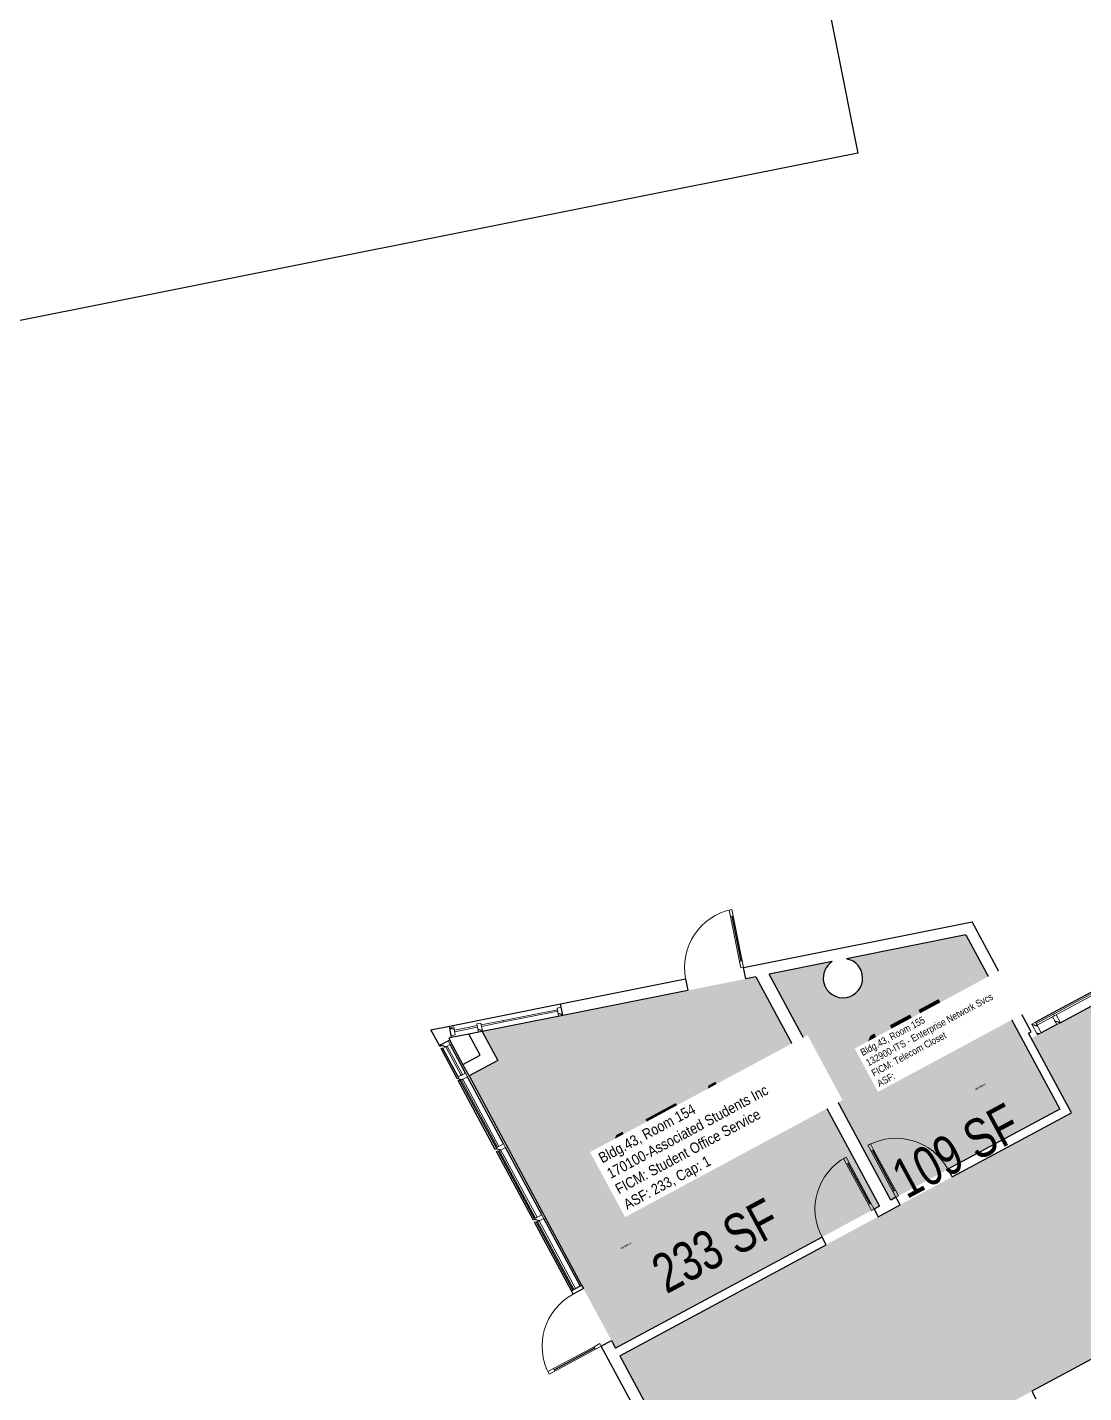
# Model space of a CAD drawing. Header units: inches. Extents: x 69213682 to 69221478, y 27658977 to 27667505.
# Drawn here: x 69217496 to 69218140, y 27662221 to 27663053 of the extents above; entities that cross this region are included whole.
import ezdxf
from ezdxf.enums import TextEntityAlignment as Align

# ---------------------------------------------------------------- set-up
doc = ezdxf.new("R2010")
doc.units = ezdxf.units.IN
doc.header["$LTSCALE"] = 100
doc.header["$MEASUREMENT"] = 0
for name, color, linetype in [('A-DOOR', 2, 'CONTINUOUS'), ('A-GLAZ', 1, 'CONTINUOUS'), ('A-IDEN-RNUM', 7, 'CONTINUOUS'), ('A-IDEN-SNUM', 4, 'CONTINUOUS'), ('A-IDEN-VNUM', 4, 'CONTINUOUS'), ('A-SITE', 3, 'CONTINUOUS'), ('A-WALL', 5, 'CONTINUOUS'), ('AREA-TEXT', 3, 'CONTINUOUS'), ('Rooms-Category-Color', 7, 'CONTINUOUS'), ('Rooms-College-Color', 7, 'CONTINUOUS'), ('Rooms-Department-Color', 7, 'CONTINUOUS'), ('Rooms-Division-Color', 7, 'CONTINUOUS'), ('Rooms-Information', 7, 'CONTINUOUS')]:
    doc.layers.add(name, color=color, linetype=linetype)
doc.styles.add('CP_AREA', font='arial.ttf', dxfattribs={"height": 15})
doc.styles.add('CP_ROOMSNUMBER', font='arial.ttf', dxfattribs={"height": 1})
doc.styles.add('CP_ROOMVNUMBER', font='arial.ttf', dxfattribs={"width": 0.85, "height": 0.075})

# ---------------------------------------------------------------- blocks, each defined once
blk = doc.blocks.new('Single-Glass 1 - 34_ x 84_-1125-BACKGROUND Level 1 Parent View')
at = {"layer": 'A-DOOR', "lineweight": 20}
for p, q in [((16.25, 34.625), (16.25, 38.625)), ((18, 38.625), (16.25, 38.625)), ((16.25, 34.625), (18, 34.625)), ((18, 34.625), (18, 38.625)), ((16.25, 6.625), (18, 6.625)), ((16.25, 2.625), (16.25, 6.625)), ((18, 2.625), (16.25, 2.625)), ((18, 2.625), (18, 6.625))]:
    blk.add_line(p, q, dxfattribs=at)
at = {"layer": 'A-DOOR', "lineweight": 5}
for p, q in [((16.25, 6.625), (16.25, 34.625)), ((18, 6.625), (18, 34.625))]:
    blk.add_line(p, q, dxfattribs=at)
at = {"layer": 'A-DOOR'}
blk.add_line((17.125, 34.625), (17.125, 6.625), dxfattribs=at)
at = {"layer": 'A-DOOR', "lineweight": 5}
blk.add_arc((18, 2.625), 36, 90, 180, dxfattribs=at)
blk = doc.blocks.new('Single-Glass 1 - 34_ x 84_-968-BACKGROUND Level 1 Parent View')
at = {"layer": 'A-DOOR', "lineweight": 20}
for p, q in [((16.25, -2.625), (16.25, -6.625)), ((18, -2.625), (16.25, -2.625)), ((16.25, -6.625), (18, -6.625)), ((18, -2.625), (18, -6.625)), ((16.25, -34.625), (16.25, -38.625)), ((16.25, -34.625), (18, -34.625)), ((18, -38.625), (16.25, -38.625)), ((18, -34.625), (18, -38.625))]:
    blk.add_line(p, q, dxfattribs=at)
at = {"layer": 'A-DOOR', "lineweight": 5}
for p, q in [((16.25, -6.625), (16.25, -34.625)), ((18, -6.625), (18, -34.625))]:
    blk.add_line(p, q, dxfattribs=at)
at = {"layer": 'A-DOOR'}
blk.add_line((17.125, -34.625), (17.125, -6.625), dxfattribs=at)
at = {"layer": 'A-DOOR', "lineweight": 5}
blk.add_arc((18, -2.625), 36, 180, 270, dxfattribs=at)
blk = doc.blocks.new('Single-Glass 1 - SLO First Flr Exterior 36_ x 93_-951-BACKGROUND Level 1 Parent View')
at = {"layer": 'A-DOOR', "lineweight": 20}
for p, q in [((16.25, -3.5625), (16.25, -7.5625)), ((18, -3.5625), (16.25, -3.5625)), ((16.25, -7.5625), (18, -7.5625)), ((18, -3.5625), (18, -7.5625)), ((16.25, -35.5625), (16.25, -39.5625)), ((16.25, -35.5625), (18, -35.5625)), ((18, -39.5625), (16.25, -39.5625)), ((18, -35.5625), (18, -39.5625))]:
    blk.add_line(p, q, dxfattribs=at)
at = {"layer": 'A-DOOR', "lineweight": 5}
for p, q in [((16.25, -7.5625), (16.25, -35.5625)), ((18, -7.5625), (18, -35.5625))]:
    blk.add_line(p, q, dxfattribs=at)
at = {"layer": 'A-DOOR'}
blk.add_line((17.125, -35.5625), (17.125, -7.5625), dxfattribs=at)
at = {"layer": 'A-DOOR', "lineweight": 5}
blk.add_arc((18, -3.5625), 36, 180, 270, dxfattribs=at)
blk = doc.blocks.new('System Panel - Glazed-966-BACKGROUND Level 1 Parent View')
at = {"layer": 'A-GLAZ', "lineweight": 15}
for p, q in [((-23.40625, 1.75), (23.40625, 1.75)), ((-23.40625, 0.75), (-23.40625, 1.75)), ((23.40625, 0.75), (-23.40625, 0.75)), ((23.40625, 1.75), (23.40625, 0.75))]:
    blk.add_line(p, q, dxfattribs=at)
blk = doc.blocks.new('System Panel - Glazed-965-BACKGROUND Level 1 Parent View')
at = {"layer": 'A-GLAZ', "lineweight": 15}
for p, q in [((-23.26, 1.75), (23.26, 1.75)), ((-23.26, 0.75), (-23.26, 1.75)), ((23.26, 0.75), (-23.26, 0.75)), ((23.26, 1.75), (23.26, 0.75))]:
    blk.add_line(p, q, dxfattribs=at)
blk = doc.blocks.new('System Panel - Translucent-960-BACKGROUND Level 1 Parent View')
at = {"layer": 'A-GLAZ', "lineweight": 15}
for p, q in [((-9.875, 0.5), (9.875, 0.5)), ((-9.875, -0.5), (-9.875, 0.5)), ((9.875, 0.5), (9.875, -0.5)), ((9.875, -0.5), (-9.875, -0.5))]:
    blk.add_line(p, q, dxfattribs=at)
blk = doc.blocks.new('System Panel - SLO Glazed-954-BACKGROUND Level 1 Parent View')
at = {"layer": 'A-GLAZ', "lineweight": 15}
for p, q in [((-16.75, 0.5), (16.75, 0.5)), ((-16.75, -0.5), (-16.75, 0.5)), ((16.75, 0.5), (16.75, -0.5)), ((16.75, -0.5), (-16.75, -0.5))]:
    blk.add_line(p, q, dxfattribs=at)
blk = doc.blocks.new('System Panel - Translucent-953-BACKGROUND Level 1 Parent View')
at = {"layer": 'A-GLAZ', "lineweight": 15}
for p, q in [((-7.125, 0.5), (7.125, 0.5)), ((-7.125, -0.5), (-7.125, 0.5)), ((7.125, 0.5), (7.125, -0.5)), ((7.125, -0.5), (-7.125, -0.5))]:
    blk.add_line(p, q, dxfattribs=at)
blk = doc.blocks.new('System Panel - SLO Glazed-144-BACKGROUND Level 1 Parent View')
at = {"layer": 'A-GLAZ', "lineweight": 15}
for p, q in [((30, 0.5), (-30, 0.5)), ((-30, 0.5), (-30, -0.5)), ((30, -0.5), (30, 0.5)), ((-30, -0.5), (30, -0.5))]:
    blk.add_line(p, q, dxfattribs=at)
blk = doc.blocks.new('Single-Glass 1 - SLO First Flr Exterior 36_ x 93_-841-BACKGROUND Level 1 Parent View')
at = {"layer": 'A-DOOR', "lineweight": 20}
for p, q in [((16.25, 35.5625), (16.25, 39.5625)), ((18, 39.5625), (16.25, 39.5625)), ((16.25, 35.5625), (18, 35.5625)), ((18, 35.5625), (18, 39.5625)), ((16.25, 7.5625), (18, 7.5625)), ((16.25, 3.5625), (16.25, 7.5625)), ((18, 3.5625), (16.25, 3.5625)), ((18, 3.5625), (18, 7.5625))]:
    blk.add_line(p, q, dxfattribs=at)
at = {"layer": 'A-DOOR', "lineweight": 5}
for p, q in [((16.25, 7.5625), (16.25, 35.5625)), ((18, 7.5625), (18, 35.5625))]:
    blk.add_line(p, q, dxfattribs=at)
at = {"layer": 'A-DOOR'}
blk.add_line((17.125, 35.5625), (17.125, 7.5625), dxfattribs=at)
at = {"layer": 'A-DOOR', "lineweight": 5}
blk.add_arc((18, 3.5625), 36, 90, 180, dxfattribs=at)
blk = doc.blocks.new('System Panel - SLO Glazed-791-BACKGROUND Level 1 Parent View')
at = {"layer": 'A-GLAZ', "lineweight": 15}
for p, q in [((5.98, 0.5), (-5.98, 0.5)), ((-5.98, 0.5), (-5.98, -0.5)), ((5.98, -0.5), (5.98, 0.5)), ((-5.98, -0.5), (5.98, -0.5))]:
    blk.add_line(p, q, dxfattribs=at)
blk = doc.blocks.new('System Panel - Glazed-1043-BACKGROUND Level 1 Parent View')
at = {"layer": 'A-GLAZ', "lineweight": 15}
for p, q in [((-23.25, 1.75), (23.25, 1.75)), ((-23.25, 0.75), (-23.25, 1.75)), ((23.25, 0.75), (-23.25, 0.75)), ((23.25, 1.75), (23.25, 0.75))]:
    blk.add_line(p, q, dxfattribs=at)
blk = doc.blocks.new('System Panel - SLO Glazed-1047-BACKGROUND Level 1 Parent View')
at = {"layer": 'A-GLAZ', "lineweight": 15}
for p, q in [((-6.87, 0.5), (6.87, 0.5)), ((-6.87, -0.5), (-6.87, 0.5)), ((6.87, 0.5), (6.87, -0.5)), ((6.87, -0.5), (-6.87, -0.5))]:
    blk.add_line(p, q, dxfattribs=at)

msp = doc.modelspace()

# ---------------------------------------------------------------- hatches: boundary and pattern name
at = {"layer": 'A-GLAZ', "extrusion": (0, 0, -1)}
h = msp.add_hatch(dxfattribs=at)
h.set_pattern_fill('FP1_233', color=256, angle=-11.21508, style=0, pattern_type=2)
h.set_pattern_definition([(16.71, (-69217802.98, 27662486.9), (-6.9, 22.987), []), (16.71, (-69217800.137, 27662492.184), (16.086, 29.887), []), (16.71, (-69217805.825, 27662481.618), (16.086, 29.887), [])])
h.paths.add_polyline_path([(-69217820.11, 27662450.85), (-69217822.56, 27662451.34), (-69217821.59, 27662456.24), (-69217819.13, 27662455.75)], flags=0)
h = msp.add_hatch(dxfattribs=at)
h.set_pattern_fill('FP1_233', color=256, angle=-11.21508, style=0, pattern_type=2)
h.set_pattern_definition([(16.71, (-69217754.184, 27662477.225), (-6.9, 22.987), []), (16.71, (-69217751.34, 27662482.51), (16.086, 29.887), []), (16.71, (-69217757.028, 27662471.942), (16.086, 29.887), [])])
h.paths.add_polyline_path([(-69217771.31, 27662441.17), (-69217773.76, 27662441.66), (-69217772.79, 27662446.56), (-69217770.34, 27662446.07)], flags=0)
h = msp.add_hatch(dxfattribs=at)
h.set_pattern_fill('FP1_46', color=256, angle=-28.28965, style=0, pattern_type=2)
h.set_pattern_definition([(16.71, (-69218087.968, 27662477.057), (-6.901, 22.986), []), (16.71, (-69218085.124, 27662482.34), (16.086, 29.887), []), (16.71, (-69218090.81, 27662471.774), (16.086, 29.887), [])])
h.paths.add_polyline_path([(-69218110.64, 27662447.18), (-69218108.44, 27662446), (-69218111.99, 27662439.39), (-69218114.2, 27662440.58)], flags=0)
h = msp.add_hatch(dxfattribs=at)
h.set_pattern_fill('FP1_62', color=256, angle=-28.28965, style=0, pattern_type=2)
h.set_pattern_definition([(16.71, (-69218100.566, 27662483.838), (-6.901, 22.986), []), (16.71, (-69218097.722, 27662489.12), (16.086, 29.887), []), (16.71, (-69218103.41, 27662478.554), (16.086, 29.887), [])])
h.paths.add_polyline_path([(-69218125.83, 27662446.84), (-69218123.22, 27662451.68), (-69218121.02, 27662450.5), (-69218123.63, 27662445.65)], flags=0)
h = msp.add_hatch(dxfattribs=at)
h.set_pattern_fill('FP1_45', color=256, angle=-11.21508, style=0, pattern_type=2)
h.set_pattern_definition([(16.71, (-69217736.712, 27662473.76), (-6.9, 22.987), []), (16.71, (-69217733.868, 27662479.045), (16.086, 29.887), []), (16.71, (-69217739.555, 27662468.478), (16.086, 29.887), [])])
h.paths.add_polyline_path([(-69217756.16, 27662444.28), (-69217753.71, 27662443.8), (-69217754.68, 27662438.89), (-69217757.14, 27662439.38)], flags=0)
h = msp.add_hatch(dxfattribs=at)
h.set_pattern_fill('FP1_42', color=256, angle=61.71035, style=0, pattern_type=2)
h.set_pattern_definition([(16.71, (-69217733.186, 27662467.022), (-6.901, 22.986), []), (16.71, (-69217730.343, 27662472.305), (16.086, 29.887), []), (16.71, (-69217736.03, 27662461.738), (16.086, 29.887), [])])
h.paths.add_polyline_path([(-69217747.7, 27662432.34), (-69217748.37, 27662431.1), (-69217749.38, 27662431.59), (-69217749.62, 27662431.15), (-69217754.02, 27662433.52), (-69217752.84, 27662435.72), (-69217748.43, 27662433.35), (-69217748.67, 27662432.91)], flags=0)
h = msp.add_hatch(dxfattribs=at)
h.set_pattern_fill('FP1_44', color=256, angle=61.71035, style=0, pattern_type=2)
h.set_pattern_definition([(16.71, (-69217744.207, 27662446.544), (-6.901, 22.986), []), (16.71, (-69217741.364, 27662451.828), (16.086, 29.887), []), (16.71, (-69217747.05, 27662441.26), (16.086, 29.887), [])])
h.paths.add_polyline_path([(-69217758.25, 27662412.74), (-69217758.91, 27662411.5), (-69217759.93, 27662412), (-69217760.16, 27662411.56), (-69217764.57, 27662413.93), (-69217763.38, 27662416.13), (-69217758.98, 27662413.76), (-69217759.22, 27662413.32)], flags=0)
h = msp.add_hatch(dxfattribs=at)
h.set_pattern_fill('FP1_232', color=256, angle=61.71035, style=0, pattern_type=2)
h.set_pattern_definition([(16.71, (-69217767.188, 27662403.846), (-6.901, 22.986), []), (16.71, (-69217764.345, 27662409.13), (16.086, 29.887), []), (16.71, (-69217770.032, 27662398.562), (16.086, 29.887), [])])
h.paths.add_polyline_path([(-69217781.47, 27662369.6), (-69217782.14, 27662368.36), (-69217783.15, 27662368.85), (-69217783.39, 27662368.41), (-69217787.79, 27662370.78), (-69217786.6, 27662372.98), (-69217782.2, 27662370.61), (-69217782.44, 27662370.17)], flags=0)
h = msp.add_hatch(dxfattribs=at)
h.set_pattern_fill('FP1_43', color=256, angle=61.71035, style=0, pattern_type=2)
h.set_pattern_definition([(16.71, (-69217790.175, 27662361.137), (-6.901, 22.986), []), (16.71, (-69217787.33, 27662366.42), (16.086, 29.887), []), (16.71, (-69217793.018, 27662355.853), (16.086, 29.887), [])])
h.paths.add_polyline_path([(-69217804.7, 27662326.44), (-69217805.37, 27662325.2), (-69217806.38, 27662325.69), (-69217806.61, 27662325.25), (-69217811.02, 27662327.62), (-69217809.83, 27662329.82), (-69217805.43, 27662327.45), (-69217805.67, 27662327.01)], flags=0)
at = {"layer": 'Rooms-Category-Color', "true_color": 0xadadad}
msp.add_hatch(color=253, dxfattribs=at).paths.add_polyline_path([(69217857.3, 27662243.86), (69217922.72, 27662122.32), (69218462.36, 27662412.76), (69218378.42, 27662568.73), (69218350.84, 27662563.23), (69218349.99, 27662567.48), (69218108.13, 27662437.31), (69218132.52, 27662391.99)])
h = msp.add_hatch(color=253, dxfattribs=at)
edge = h.paths.add_edge_path()
edge.add_arc((69217993.35, 27662474.02), 12, 191.28965, 281.28965, ccw=False)
edge.add_arc((69217993.35, 27662474.02), 12, 123.22745, 191.28965, ccw=False)
edge.add_line((69217986.78, 27662484.06), (69217948.35, 27662476.39))
edge.add_line((69217948.35, 27662476.39), (69218022.45, 27662338.71))
edge.add_line((69218022.45, 27662338.71), (69218125.41, 27662394.12))
edge.add_line((69218125.41, 27662394.12), (69218068.25, 27662500.32))
edge.add_line((69218068.25, 27662500.32), (69217995.57, 27662485.81))
edge.add_arc((69217993.35, 27662474.02), 12, -78.71035, 79.35184, ccw=False)
at = {"layer": 'Rooms-Category-Color', "true_color": 0xfa9ba3}
msp.add_hatch(color=241, dxfattribs=at).paths.add_polyline_path([(69217940.28, 27662474.77), (69217773.51, 27662441.48), (69217783, 27662423.85), (69217765.5, 27662414.43), (69217854.81, 27662248.49), (69218015.52, 27662334.98)])
at = {"layer": 'Rooms-College-Color', "true_color": 0xadadad}
for points in [[(69217857.3, 27662243.86), (69217922.72, 27662122.32), (69218462.36, 27662412.76), (69218378.42, 27662568.73), (69218350.84, 27662563.23), (69218349.99, 27662567.48), (69218108.13, 27662437.31), (69218132.52, 27662391.99)], [(69217940.28, 27662474.77), (69217773.51, 27662441.48), (69217783, 27662423.85), (69217765.5, 27662414.43), (69217854.81, 27662248.49), (69218015.52, 27662334.98)]]:
    msp.add_hatch(color=253, dxfattribs=at).paths.add_polyline_path(points)
h = msp.add_hatch(color=253, dxfattribs=at)
edge = h.paths.add_edge_path()
edge.add_arc((69217993.35, 27662474.02), 12, 191.28965, 281.28965, ccw=False)
edge.add_arc((69217993.35, 27662474.02), 12, 123.22745, 191.28965, ccw=False)
edge.add_line((69217986.78, 27662484.06), (69217948.35, 27662476.39))
edge.add_line((69217948.35, 27662476.39), (69218022.45, 27662338.71))
edge.add_line((69218022.45, 27662338.71), (69218125.41, 27662394.12))
edge.add_line((69218125.41, 27662394.12), (69218068.25, 27662500.32))
edge.add_line((69218068.25, 27662500.32), (69217995.57, 27662485.81))
edge.add_arc((69217993.35, 27662474.02), 12, -78.71035, 79.35184, ccw=False)
at = {"layer": 'Rooms-Department-Color', "true_color": 0xacacac}
msp.add_hatch(color=253, dxfattribs=at).paths.add_polyline_path([(69217857.3, 27662243.86), (69217922.72, 27662122.32), (69218462.36, 27662412.76), (69218378.42, 27662568.73), (69218350.84, 27662563.23), (69218349.99, 27662567.48), (69218108.13, 27662437.31), (69218132.52, 27662391.99)])
h = msp.add_hatch(color=253, dxfattribs=at)
edge = h.paths.add_edge_path()
edge.add_arc((69217993.35, 27662474.02), 12, 191.28965, 281.28965, ccw=False)
edge.add_arc((69217993.35, 27662474.02), 12, 123.22745, 191.28965, ccw=False)
edge.add_line((69217986.78, 27662484.06), (69217948.35, 27662476.39))
edge.add_line((69217948.35, 27662476.39), (69218022.45, 27662338.71))
edge.add_line((69218022.45, 27662338.71), (69218125.41, 27662394.12))
edge.add_line((69218125.41, 27662394.12), (69218068.25, 27662500.32))
edge.add_line((69218068.25, 27662500.32), (69217995.57, 27662485.81))
edge.add_arc((69217993.35, 27662474.02), 12, -78.71035, 79.35184, ccw=False)
at = {"layer": 'Rooms-Department-Color', "true_color": 0x604aed}
msp.add_hatch(color=173, dxfattribs=at).paths.add_polyline_path([(69217940.28, 27662474.77), (69217773.51, 27662441.48), (69217783, 27662423.85), (69217765.5, 27662414.43), (69217854.81, 27662248.49), (69218015.52, 27662334.98)])
at = {"layer": 'Rooms-Division-Color', "true_color": 0xadadad}
msp.add_hatch(color=253, dxfattribs=at).paths.add_polyline_path([(69217857.3, 27662243.86), (69217922.72, 27662122.32), (69218462.36, 27662412.76), (69218378.42, 27662568.73), (69218350.84, 27662563.23), (69218349.99, 27662567.48), (69218108.13, 27662437.31), (69218132.52, 27662391.99)])
h = msp.add_hatch(color=253, dxfattribs=at)
edge = h.paths.add_edge_path()
edge.add_arc((69217993.35, 27662474.02), 12, 191.28965, 281.28965, ccw=False)
edge.add_arc((69217993.35, 27662474.02), 12, 123.22745, 191.28965, ccw=False)
edge.add_line((69217986.78, 27662484.06), (69217948.35, 27662476.39))
edge.add_line((69217948.35, 27662476.39), (69218022.45, 27662338.71))
edge.add_line((69218022.45, 27662338.71), (69218125.41, 27662394.12))
edge.add_line((69218125.41, 27662394.12), (69218068.25, 27662500.32))
edge.add_line((69218068.25, 27662500.32), (69217995.57, 27662485.81))
edge.add_arc((69217993.35, 27662474.02), 12, -78.71035, 79.35184, ccw=False)
at = {"layer": 'Rooms-Division-Color', "true_color": 0x604aed}
msp.add_hatch(color=173, dxfattribs=at).paths.add_polyline_path([(69217940.28, 27662474.77), (69217773.51, 27662441.48), (69217783, 27662423.85), (69217765.5, 27662414.43), (69217854.81, 27662248.49), (69218015.52, 27662334.98)])

# ---------------------------------------------------------------- linework, layer by layer
at = {"layer": 'A-GLAZ'}
for p, q in [((69218174.01, 27662481.28), (69218121.17, 27662452.85)), ((69218176.46, 27662474.09), (69218125.83, 27662446.84)), ((69217753.51, 27662444.76), (69217821.17, 27662458.26)), ((69217822.57, 27662451.28), (69217765.44, 27662439.87)), ((69218121.17, 27662452.85), (69218110.64, 27662447.18)), ((69218123.63, 27662445.65), (69218114.2, 27662440.58)), ((69217765.44, 27662439.87), (69217754.91, 27662437.77)), ((69217747.76, 27662432.37), (69217747.5, 27662432.85)), ((69217758.3, 27662412.78), (69217748.43, 27662431.12)), ((69217758.98, 27662413.76), (69217749.62, 27662431.15)), ((69217761.77, 27662421.36), (69217753.77, 27662436.22)), ((69217763.38, 27662416.13), (69217754.02, 27662433.52)), ((69217786.6, 27662372.98), (69217764.57, 27662413.93)), ((69217765.5, 27662414.43), (69217834.14, 27662286.9)), ((69217781.52, 27662369.63), (69217758.97, 27662411.53)), ((69217782.2, 27662370.61), (69217760.16, 27662411.56)), ((69217809.83, 27662329.82), (69217787.79, 27662370.78)), ((69217804.75, 27662326.47), (69217782.19, 27662368.38)), ((69217805.43, 27662327.45), (69217783.39, 27662368.41)), ((69217827.87, 27662283.53), (69217805.42, 27662325.22)), ((69217828.8, 27662284.03), (69217806.61, 27662325.25)), ((69217833.2, 27662286.4), (69217811.02, 27662327.62))]:
    msp.add_line(p, q, dxfattribs=at)
at = {"layer": 'A-GLAZ', "lineweight": 20, "extrusion": (0, 0, -1)}
for p, q in [((69217819.13, 27662455.75), (69217821.59, 27662456.24)), ((69217820.11, 27662450.85), (69217819.13, 27662455.75)), ((69217821.59, 27662456.24), (69217822.56, 27662451.34)), ((69217770.34, 27662446.07), (69217772.79, 27662446.56)), ((69217771.31, 27662441.17), (69217770.34, 27662446.07)), ((69217772.79, 27662446.56), (69217773.76, 27662441.66)), ((69218110.64, 27662447.18), (69218108.44, 27662446)), ((69218108.44, 27662446), (69218111.99, 27662439.39)), ((69218114.2, 27662440.58), (69218110.64, 27662447.18)), ((69218123.22, 27662451.68), (69218121.02, 27662450.5)), ((69218121.02, 27662450.5), (69218123.63, 27662445.65)), ((69218125.83, 27662446.84), (69218123.22, 27662451.68)), ((69218123.63, 27662445.65), (69218125.83, 27662446.84)), ((69217753.71, 27662443.8), (69217756.16, 27662444.28)), ((69217754.68, 27662438.89), (69217753.71, 27662443.8)), ((69217757.14, 27662439.38), (69217754.68, 27662438.89)), ((69217756.16, 27662444.28), (69217757.14, 27662439.38)), ((69218111.99, 27662439.39), (69218114.2, 27662440.58)), ((69217747.7, 27662432.34), (69217748.67, 27662432.91)), ((69217749.38, 27662431.59), (69217748.37, 27662431.1)), ((69217748.43, 27662433.35), (69217752.84, 27662435.72)), ((69217748.67, 27662432.91), (69217748.43, 27662433.35)), ((69217749.62, 27662431.15), (69217749.38, 27662431.59)), ((69217754.02, 27662433.52), (69217749.62, 27662431.15)), ((69217752.84, 27662435.72), (69217754.02, 27662433.52)), ((69217758.25, 27662412.74), (69217759.22, 27662413.32)), ((69217759.93, 27662412), (69217758.91, 27662411.5)), ((69217758.98, 27662413.76), (69217763.38, 27662416.13)), ((69217759.22, 27662413.32), (69217758.98, 27662413.76)), ((69217760.16, 27662411.56), (69217759.93, 27662412)), ((69217764.57, 27662413.93), (69217760.16, 27662411.56)), ((69217763.38, 27662416.13), (69217764.57, 27662413.93)), ((69217782.2, 27662370.61), (69217786.6, 27662372.98)), ((69217782.44, 27662370.17), (69217782.2, 27662370.61)), ((69217787.79, 27662370.78), (69217783.39, 27662368.41)), ((69217786.6, 27662372.98), (69217787.79, 27662370.78)), ((69217781.47, 27662369.6), (69217782.44, 27662370.17)), ((69217783.15, 27662368.85), (69217782.14, 27662368.36)), ((69217783.39, 27662368.41), (69217783.15, 27662368.85)), ((69217805.43, 27662327.45), (69217809.83, 27662329.82)), ((69217809.83, 27662329.82), (69217811.02, 27662327.62)), ((69217804.7, 27662326.44), (69217805.67, 27662327.01)), ((69217806.38, 27662325.69), (69217805.37, 27662325.2)), ((69217805.67, 27662327.01), (69217805.43, 27662327.45)), ((69217806.61, 27662325.25), (69217806.38, 27662325.69)), ((69217811.02, 27662327.62), (69217806.61, 27662325.25))]:
    msp.add_line(p, q, dxfattribs=at)
at = {"layer": 'A-SITE'}
msp.add_lwpolyline([(69216069.43, 27662591.22), (69215892.85, 27663475.18), (69217825.82, 27663862.24), (69218002.5, 27662976.71), (69216069.56, 27662590.59)], dxfattribs=at)
at = {"layer": 'A-WALL'}
for p, q in [((69217932.78, 27662480.54), (69218072.03, 27662508.34)), ((69218108.1, 27662441.31), (69218072.03, 27662508.34)), ((69218068.25, 27662500.32), (69217995.57, 27662485.81)), ((69218068.25, 27662500.32), (69218125.41, 27662394.12)), ((69217934.18, 27662473.56), (69217932.78, 27662480.54)), ((69217986.78, 27662484.06), (69217948.35, 27662476.39)), ((69217821.17, 27662458.26), (69217897.48, 27662473.5)), ((69217897.48, 27662473.5), (69217898.88, 27662466.51)), ((69217940.28, 27662474.77), (69217934.18, 27662473.56)), ((69217940.28, 27662474.77), (69218015.52, 27662334.98)), ((69218022.45, 27662338.71), (69217948.35, 27662476.39)), ((69217898.88, 27662466.51), (69217822.57, 27662451.28)), ((69217822.57, 27662451.28), (69217821.17, 27662458.26)), ((69217742.29, 27662442.52), (69217753.51, 27662444.76)), ((69217747.5, 27662432.85), (69217742.29, 27662442.52)), ((69217754.91, 27662437.77), (69217753.13, 27662437.41)), ((69217753.13, 27662437.41), (69217753.77, 27662436.22)), ((69217754.91, 27662437.77), (69217753.51, 27662444.76)), ((69217772.34, 27662427.05), (69217765.44, 27662439.87)), ((69217773.51, 27662441.48), (69217783, 27662423.85)), ((69218106.45, 27662440.42), (69218108.1, 27662441.31)), ((69218132.52, 27662391.99), (69218106.45, 27662440.42)), ((69217753.77, 27662436.22), (69217747.5, 27662432.85)), ((69217761.77, 27662421.36), (69217772.34, 27662427.05)), ((69217765.5, 27662414.43), (69217761.77, 27662421.36)), ((69217783, 27662423.85), (69217765.5, 27662414.43)), ((69218125.41, 27662394.12), (69218057.35, 27662357.5)), ((69218059.84, 27662352.87), (69218132.52, 27662391.99)), ((69218057.35, 27662357.5), (69218059.84, 27662352.87)), ((69218025.65, 27662340.43), (69218022.45, 27662338.71)), ((69218028.14, 27662335.81), (69218025.65, 27662340.43)), ((69218015.52, 27662334.98), (69218012.32, 27662333.26)), ((69218012.32, 27662333.26), (69218014.81, 27662328.63)), ((69218014.81, 27662328.63), (69218028.14, 27662335.81)), ((69217980.62, 27662316.2), (69217854.81, 27662248.49)), ((69217983.11, 27662311.57), (69217980.62, 27662316.2)), ((69217857.3, 27662243.86), (69217983.11, 27662311.57)), ((69218263.39, 27662305.67), (69218108.4, 27662222.26)), ((69217827.87, 27662283.53), (69217834.14, 27662286.9)), ((69217828.99, 27662281.43), (69217827.87, 27662283.53)), ((69217835.26, 27662284.81), (69217828.99, 27662281.43)), ((69217834.14, 27662286.9), (69217835.26, 27662284.81)), ((69217846.05, 27662249.73), (69217852.33, 27662253.11)), ((69217867.17, 27662210.51), (69217846.05, 27662249.73)), ((69217852.33, 27662253.11), (69217854.81, 27662248.49)), ((69217857.3, 27662243.86), (69217873.44, 27662213.88)), ((69218108.4, 27662222.26), (69218110.89, 27662217.63))]:
    msp.add_line(p, q, dxfattribs=at)
for start, end in [(123.22745, 191.28965), (281.28965, 79.35184), (191.28965, 281.28965)]:
    msp.add_arc((69217993.35, 27662474.02), 12, start, end, dxfattribs=at)

# ---------------------------------------------------------------- block references
at = {"layer": 'A-DOOR'}
for name, p, rotation in [('Single-Glass 1 - SLO First Flr Exterior 36_ x 93_-841-BACKGROUND Level 1 Parent View', (69217915.83, 27662473.53), 11.28964835649034), ('Single-Glass 1 - 34_ x 84_-968-BACKGROUND Level 1 Parent View', (69218042.75, 27662346.65), 208.2896483564979), ('Single-Glass 1 - 34_ x 84_-1125-BACKGROUND Level 1 Parent View', (69217997.71, 27662322.42), 28.28964835649788), ('Single-Glass 1 - SLO First Flr Exterior 36_ x 93_-951-BACKGROUND Level 1 Parent View', (69217840.66, 27662267.27), 298.2896483564979)]:
    msp.add_blockref(name, p, dxfattribs=dict(at, rotation=rotation))
at = {"layer": 'A-GLAZ'}
for name, p, rotation in [('System Panel - SLO Glazed-144-BACKGROUND Level 1 Parent View', (69218148.3, 27662465.75), 208.2896483564979), ('System Panel - SLO Glazed-954-BACKGROUND Level 1 Parent View', (69217802.99, 27662451.02), 191.2150762001199), ('System Panel - SLO Glazed-1047-BACKGROUND Level 1 Parent View', (69217779.82, 27662446.43), 191.2150762001199), ('System Panel - SLO Glazed-791-BACKGROUND Level 1 Parent View', (69218116.62, 27662448.69), 208.2896483564979), ('System Panel - Translucent-953-BACKGROUND Level 1 Parent View', (69217763.64, 27662443.22), 191.2150762001199), ('System Panel - Translucent-960-BACKGROUND Level 1 Parent View', (69217756.5, 27662423.64), 118.2896483564979), ('System Panel - Glazed-1043-BACKGROUND Level 1 Parent View', (69217773.38, 27662392.27), 118.2896483564979), ('System Panel - Glazed-965-BACKGROUND Level 1 Parent View', (69217796.61, 27662349.12), 118.2896483564979), ('System Panel - Glazed-966-BACKGROUND Level 1 Parent View', (69217819.91, 27662305.82), 118.2896483564979)]:
    msp.add_blockref(name, p, dxfattribs=dict(at, rotation=rotation))

# ---------------------------------------------------------------- texts
at = {"layer": 'A-IDEN-RNUM', "style": 'CP_ROOMSNUMBER', "width": 0.85}
for s, p in [('0155-00', (69218074.1, 27662405.61)), ('0154-00', (69217858.18, 27662308.71))]:
    msp.add_text(s, height=1, rotation=28.29, dxfattribs=at).set_placement(p)
at = {"layer": 'A-IDEN-SNUM', "style": 'CP_ROOMSNUMBER', "width": 0.85}
for s, p in [('0430015500', (69218074.1, 27662405.61)), ('0430015400', (69217858.18, 27662308.71))]:
    msp.add_text(s, height=1, rotation=28.29, dxfattribs=at).set_placement(p)
at = {"layer": 'A-IDEN-VNUM', "style": 'CP_ROOMVNUMBER', "width": 0.85}
for s, height, p in [('155', 30, (69218035.24, 27662435.14)), ('154', 45, (69217893.07, 27662372.82))]:
    msp.add_text(s, height=height, rotation=28.29, dxfattribs=at).set_placement(p, align=Align.MIDDLE)
at = {"layer": 'AREA-TEXT', "style": 'CP_AREA', "width": 0.75}
for s, p in [('109 SF', (69218062.2, 27662368.92)), ('233 SF', (69217915.83, 27662311.03))]:
    msp.add_text(s, height=24, rotation=28.29, dxfattribs=at).set_placement(p, align=Align.MIDDLE_CENTER)

# ---------------------------------------------------------------- next in the draw order: texts
at = {"layer": 'Rooms-Information', "attachment_point": 7, "rotation": 28.29, "style": 'CP_ROOMVNUMBER', "bg_fill": 3, "box_fill_scale": 1.5, "bg_fill_color": 256, "bg_fill_true_color": 13158600, "bg_fill_transparency": 0}
for s, insert, char_height, width in [('Bldg.43, Room 155^M^J132900-ITS - Enterprise Network Svcs^M^JFICM: Telecom Closet^M^JASF: ', (69218015.61, 27662407.55), 4.2857, 96), ('Bldg.43, Room 154^M^J170100-Associated Students Inc^M^JFICM: Student Office Service^M^JASF: 233, Cap: 1', (69217862.83, 27662331), 6.42857, 144)]:
    msp.add_mtext(s, dxfattribs=dict(at, insert=insert, char_height=char_height, width=width))

doc.saveas('drawing.dxf')
